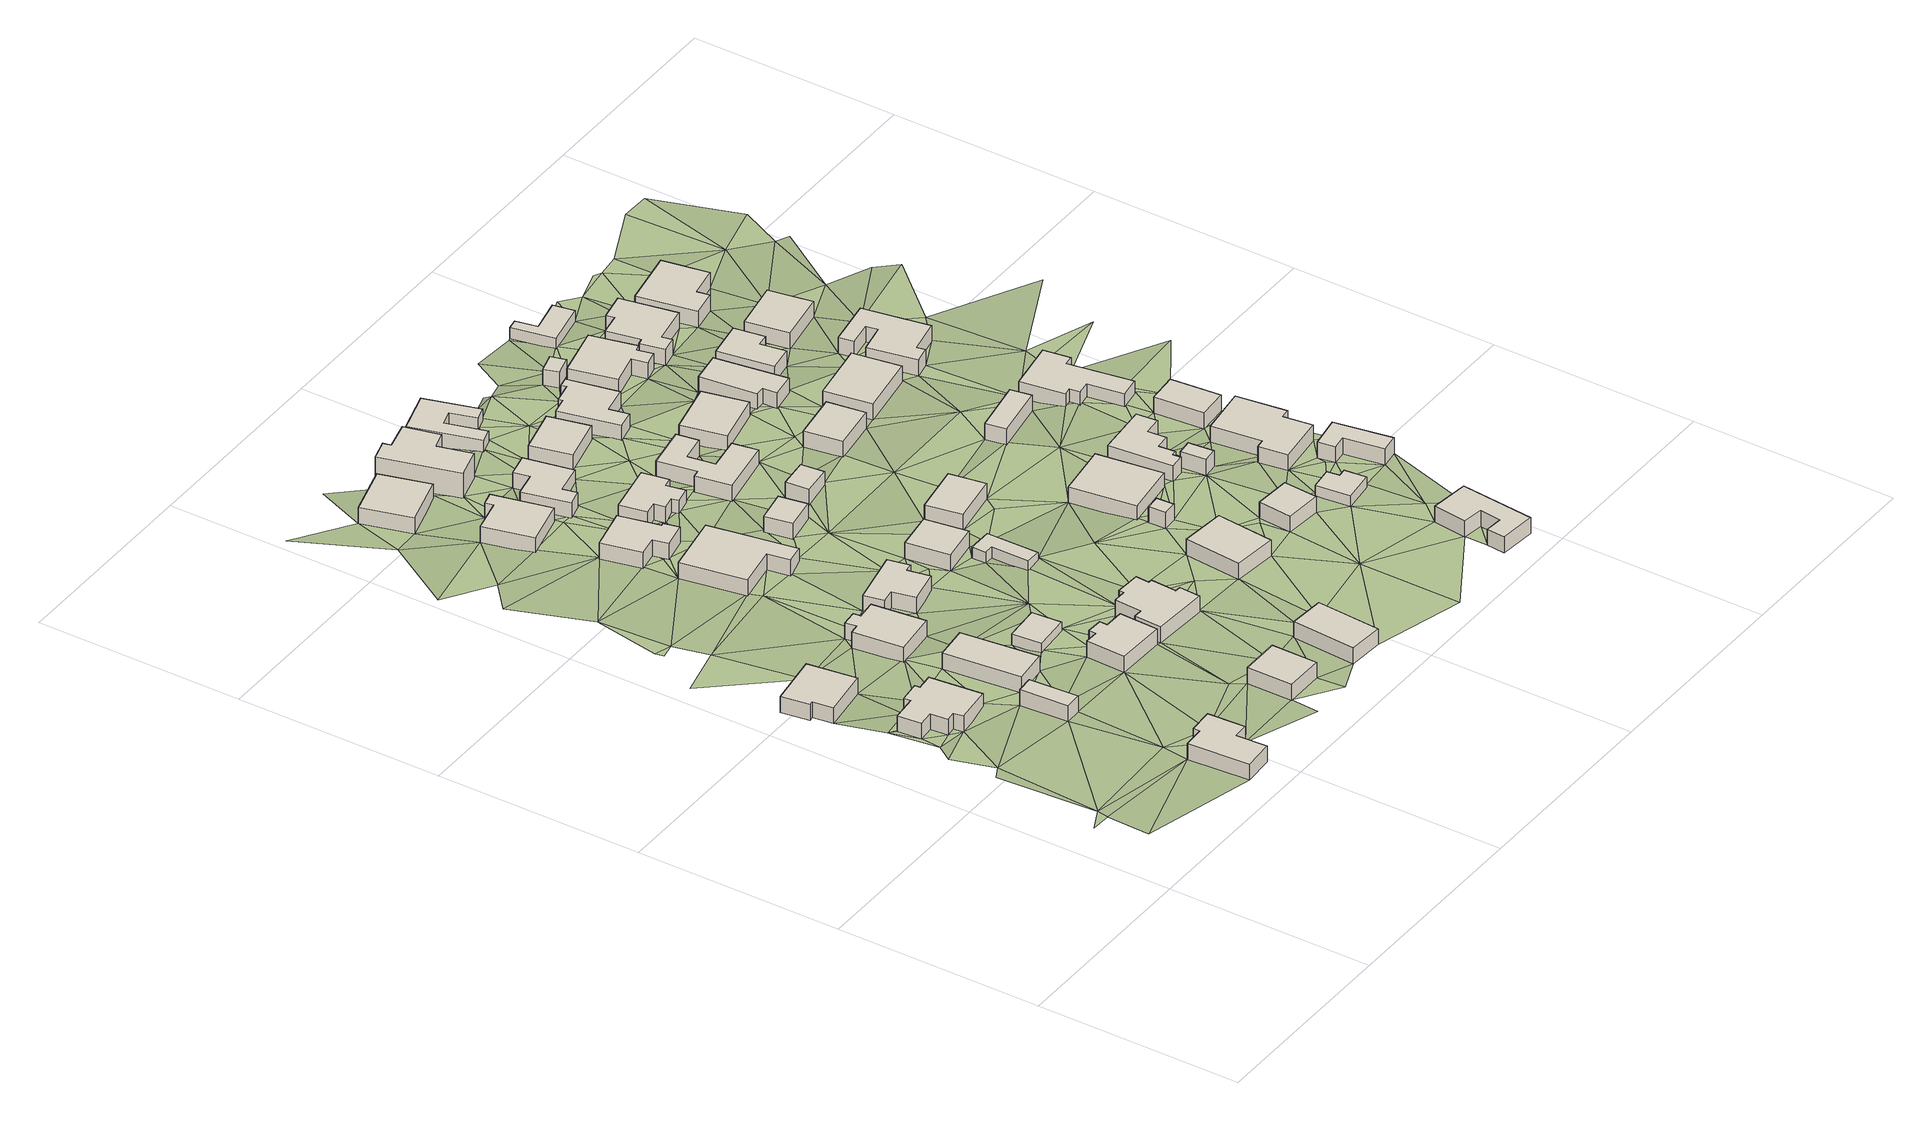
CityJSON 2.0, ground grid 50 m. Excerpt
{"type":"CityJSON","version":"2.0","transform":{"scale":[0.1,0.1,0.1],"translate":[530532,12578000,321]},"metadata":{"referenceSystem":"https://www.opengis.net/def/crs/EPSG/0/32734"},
"CityObjects":{
"building1":{"type":"Building","attributes":{"address":"17 Goedverwacht Street Mamre 7347 Cape Town","building":"house","building:levels":"1","building_height":4.1,"plus_code":"4FRWFFQF+366","ground_height":186.56,"roof_height":190.66},"geometry":[{"type":"Solid","lod":"1","boundaries":[[[[0,1,2,3]],[[1,4,5,2]],[[4,6,7,5]],[[6,8,9,7]],[[8,10,11,9]],[[10,0,3,11]],[[3,2,5,7,9,11]],[[10,8,6,4,1,0]]]]}]},
"building2":{"type":"Building","attributes":{"address":"12 Enon Street Mamre 7347 Cape Town","building":"house","building:levels":"1","building_height":4.1,"plus_code":"4FRWFFPF+X6H","ground_height":187.38,"roof_height":191.48},"geometry":[{"type":"Solid","lod":"1","boundaries":[[[[12,13,14,15]],[[13,16,17,14]],[[16,18,19,17]],[[18,20,21,19]],[[20,22,23,21]],[[22,24,25,23]],[[24,26,27,25]],[[26,28,29,27]],[[28,30,31,29]],[[30,32,33,31]],[[32,34,35,33]],[[34,12,15,35]],[[15,14,17,19,21,23,25,27,29,31,33,35]],[[34,32,30,28,26,24,22,20,18,16,13,12]]]]}]},
"building3":{"type":"Building","attributes":{"address":"7 Enon Street Mamre 7347 Cape Town","building":"house","building:levels":"1","building_height":4.1,"plus_code":"4FRWFFPF+Q88","ground_height":187.78,"roof_height":191.88},"geometry":[{"type":"Solid","lod":"1","boundaries":[[[[36,37,38,39]],[[37,40,41,38]],[[40,42,43,41]],[[42,44,45,43]],[[44,46,47,45]],[[46,48,49,47]],[[48,50,51,49]],[[50,36,39,51]],[[39,38,41,43,45,47,49,51]],[[50,48,46,44,42,40,37,36]]]]}]},
"building4":{"type":"Building","attributes":{"address":"10 Enon Street Mamre 7347 Cape Town","building":"garage","building:levels":"1","building_height":4.1,"plus_code":"4FRWFFPF+V7X","ground_height":189.17,"roof_height":193.27},"geometry":[{"type":"Solid","lod":"1","boundaries":[[[[52,53,54,55]],[[53,56,57,54]],[[56,58,59,57]],[[58,52,55,59]],[[55,54,57,59]],[[58,56,53,52]]]]}]},
"building5":{"type":"Building","attributes":{"address":"10 Enon Street Mamre 7347 Cape Town","building":"house","building:levels":"1","building_height":4.1,"plus_code":"4FRWFFPF+X87","ground_height":188.88,"roof_height":192.98},"geometry":[{"type":"Solid","lod":"1","boundaries":[[[[60,61,62,63]],[[61,64,65,62]],[[64,66,67,65]],[[66,60,63,67]],[[63,62,65,67]],[[66,64,61,60]]]]}]},
"building6":{"type":"Building","attributes":{"address":"15 Goedverwacht Street Mamre 7347 Cape Town","building":"house","building:levels":"1","building_height":4.1,"plus_code":"4FRWFFQF+28V","ground_height":187.99,"roof_height":192.09},"geometry":[{"type":"Solid","lod":"1","boundaries":[[[[68,69,70,71]],[[69,72,73,70]],[[72,74,75,73]],[[74,76,77,75]],[[76,78,79,77]],[[78,80,81,79]],[[80,82,83,81]],[[82,68,71,83]],[[71,70,73,75,77,79,81,83]],[[82,80,78,76,74,72,69,68]]]]}]},
"building7":{"type":"Building","attributes":{"address":"8 Enon Street Mamre 7347 Cape Town","building":"house","building:levels":"1","building_height":4.1,"plus_code":"4FRWFFPF+VCJ","ground_height":190.32,"roof_height":194.42},"geometry":[{"type":"Solid","lod":"1","boundaries":[[[[84,85,86,87]],[[85,88,89,86]],[[88,90,91,89]],[[90,92,93,91]],[[92,94,95,93]],[[94,96,97,95]],[[96,98,99,97]],[[98,84,87,99]],[[87,86,89,91,93,95,97,99]],[[98,96,94,92,90,88,85,84]]]]}]},
"building8":{"type":"Building","attributes":{"address":"5 Enon Street Mamre 7347 Cape Town","building":"house","building:levels":"1","building_height":4.1,"plus_code":"4FRWFFPF+QC9","ground_height":189.15,"roof_height":193.25},"geometry":[{"type":"Solid","lod":"1","boundaries":[[[[100,101,102,103]],[[101,104,105,102]],[[104,106,107,105]],[[106,100,103,107]],[[103,102,105,107]],[[106,104,101,100]]]]}]},
"building9":{"type":"Building","attributes":{"building":"cabin","building:levels":"1","building_height":2.8,"plus_code":"4FRWFFPF+X94","ground_height":188.88,"roof_height":191.68},"geometry":[{"type":"Solid","lod":"1","boundaries":[[[[108,109,110,111]],[[109,112,113,110]],[[112,114,115,113]],[[114,108,111,115]],[[111,110,113,115]],[[114,112,109,108]]]]}]},
"building10":{"type":"Building","attributes":{"address":"13 Goedverwacht Street Mamre 7347 Cape Town","building":"house","building:levels":"1","building_height":4.1,"plus_code":"4FRWFFQF+39F","ground_height":187.99,"roof_height":192.09},"geometry":[{"type":"Solid","lod":"1","boundaries":[[[[116,117,118,119]],[[117,120,121,118]],[[120,122,123,121]],[[122,124,125,123]],[[124,126,127,125]],[[126,128,129,127]],[[128,130,131,129]],[[130,116,119,131]],[[119,118,121,123,125,127,129,131]],[[130,128,126,124,122,120,117,116]]]]}]},
"building11":{"type":"Building","attributes":{"address":"12 Goedverwacht Street Mamre 7347 Cape Town","building":"house","building:levels":"1","building_height":4.1,"plus_code":"4FRWFFQF+685","ground_height":186.85,"roof_height":190.95},"geometry":[{"type":"Solid","lod":"1","boundaries":[[[[132,133,134,135]],[[133,136,137,134]],[[136,138,139,137]],[[138,140,141,139]],[[140,142,143,141]],[[142,132,135,143]],[[135,134,137,139,141,143]],[[142,140,138,136,133,132]]]]}]},
"building12":{"type":"Building","attributes":{"address":"13 Adonis Street Mamre 7347 Cape Town","building":"house","building:levels":"1","building_height":4.1,"plus_code":"4FRWFFQF+78M","ground_height":186.41,"roof_height":190.51},"geometry":[{"type":"Solid","lod":"1","boundaries":[[[[144,145,146,147]],[[145,148,149,146]],[[148,150,151,149]],[[150,152,153,151]],[[152,154,155,153]],[[154,156,157,155]],[[156,158,159,157]],[[158,144,147,159]],[[147,146,149,151,153,155,157,159]],[[158,156,154,152,150,148,145,144]]]]}]},
"building13":{"type":"Building","attributes":{"address":"14 Adonis Street Mamre 7347 Cape Town","building":"house","building:levels":"1","building_height":4.1,"plus_code":"4FRWFFQF+979","ground_height":185.4,"roof_height":189.5},"geometry":[{"type":"Solid","lod":"1","boundaries":[[[[160,161,162,163]],[[161,164,165,162]],[[164,166,167,165]],[[166,168,169,167]],[[168,170,171,169]],[[170,160,163,171]],[[163,162,165,167,169,171]],[[170,168,166,164,161,160]]]]}]},
"building14":{"type":"Building","attributes":{"address":"15 Lord Caledon Street Mamre 7347 Cape Town","building":"house","building:levels":"1","building_height":4.1,"plus_code":"4FRWFFQF+F77","ground_height":184.64,"roof_height":188.74},"geometry":[{"type":"Solid","lod":"1","boundaries":[[[[172,173,174,175]],[[173,176,177,174]],[[176,178,179,177]],[[178,172,175,179]],[[175,174,177,179]],[[178,176,173,172]]]]}]},
"building15":{"type":"Building","attributes":{"address":"6 Enon Street Mamre 7347 Cape Town","building":"house","building:levels":"1","building_height":4.1,"plus_code":"4FRWFFPF+VFV","ground_height":190.32,"roof_height":194.42},"geometry":[{"type":"Solid","lod":"1","boundaries":[[[[180,181,182,183]],[[181,184,185,182]],[[184,186,187,185]],[[186,188,189,187]],[[188,190,191,189]],[[190,192,193,191]],[[192,194,195,193]],[[194,196,197,195]],[[196,198,199,197]],[[198,200,201,199]],[[200,202,203,201]],[[202,180,183,203]],[[183,182,185,187,189,191,193,195,197,199,201,203]],[[202,200,198,196,194,192,190,188,186,184,181,180]]]]}]},
"building16":{"type":"Building","attributes":{"address":"3 Enon Street Mamre 7347 Cape Town","building":"house","building:levels":"1","building_height":4.1,"plus_code":"4FRWFFPF+QG3","ground_height":189.67,"roof_height":193.77},"geometry":[{"type":"Solid","lod":"1","boundaries":[[[[204,205,206,207]],[[205,208,209,206]],[[208,210,211,209]],[[210,204,207,211]],[[207,206,209,211]],[[210,208,205,204]]]]}]},
"building17":{"type":"Building","attributes":{"address":"11 Goedverwacht Street Mamre 7347 Cape Town","building":"house","building:levels":"1","building_height":4.1,"plus_code":"4FRWFFQF+3FC","ground_height":189.13,"roof_height":193.23},"geometry":[{"type":"Solid","lod":"1","boundaries":[[[[212,213,214,215]],[[213,216,217,214]],[[216,218,219,217]],[[218,212,215,219]],[[215,214,217,219]],[[218,216,213,212]]]]}]},
"building18":{"type":"Building","attributes":{"address":"13 Lord Caledon Street Mamre 7347 Cape Town","building":"house","building:levels":"2","building_height":6.9,"plus_code":"4FRWFFQF+C8W","ground_height":184.68,"roof_height":191.58},"geometry":[{"type":"Solid","lod":"1","boundaries":[[[[220,221,222,223]],[[221,224,225,222]],[[224,226,227,225]],[[226,228,229,227]],[[228,230,231,229]],[[230,232,233,231]],[[232,234,235,233]],[[234,220,223,235]],[[223,222,225,227,229,231,233,235]],[[234,232,230,228,226,224,221,220]]]]}]},
"building19":{"type":"Building","attributes":{"address":"12 Adonis Street Mamre 7347 Cape Town","building":"house","building:levels":"1","building_height":4.1,"plus_code":"4FRWFFQF+99C","ground_height":185.68,"roof_height":189.78},"geometry":[{"type":"Solid","lod":"1","boundaries":[[[[236,237,238,239]],[[237,240,241,238]],[[240,242,243,241]],[[242,244,245,243]],[[244,246,247,245]],[[246,248,249,247]],[[248,250,251,249]],[[250,236,239,251]],[[239,238,241,243,245,247,249,251]],[[250,248,246,244,242,240,237,236]]]]}]},
"building20":{"type":"Building","attributes":{"address":"11 Adonis Street Mamre 7347 Cape Town","building":"house","building:levels":"1","building_height":4.1,"plus_code":"4FRWFFQF+894","ground_height":186.41,"roof_height":190.51},"geometry":[{"type":"Solid","lod":"1","boundaries":[[[[252,253,254,255]],[[253,256,257,254]],[[256,258,259,257]],[[258,260,261,259]],[[260,262,263,261]],[[262,264,265,263]],[[264,266,267,265]],[[266,268,269,267]],[[268,270,271,269]],[[270,252,255,271]],[[255,254,257,259,261,263,265,267,269,271]],[[270,268,266,264,262,260,258,256,253,252]]]]}]},
"building21":{"type":"Building","attributes":{"address":"Goedverwacht Street Mamre 7347 Cape Town","building":"cabin","building:levels":"1","building_height":2.8,"plus_code":"4FRWFFQF+2FG","ground_height":189.13,"roof_height":191.93},"geometry":[{"type":"Solid","lod":"1","boundaries":[[[[272,273,274,275]],[[273,276,277,274]],[[276,278,279,277]],[[278,280,281,279]],[[280,282,283,281]],[[282,272,275,283]],[[275,274,277,279,281,283]],[[282,280,278,276,273,272]]]]}]},
"building22":{"type":"Building","attributes":{"address":"10 Goedverwacht Street Mamre 7347 Cape Town","building":"house","building:levels":"1","building_height":4.1,"plus_code":"4FRWFFQF+5CV","ground_height":187.82,"roof_height":191.92},"geometry":[{"type":"Solid","lod":"1","boundaries":[[[[284,285,286,287]],[[285,288,289,286]],[[288,290,291,289]],[[290,284,287,291]],[[287,286,289,291]],[[290,288,285,284]]]]}]},
"building23":{"type":"Building","attributes":{"address":"8 Goedverwacht Street Mamre 7347 Cape Town","building":"house","building:levels":"1","building_height":4.1,"plus_code":"4FRWFFQF+6F3","ground_height":187.82,"roof_height":191.92},"geometry":[{"type":"Solid","lod":"1","boundaries":[[[[292,293,294,295]],[[293,296,297,294]],[[296,298,299,297]],[[298,292,295,299]],[[295,294,297,299]],[[298,296,293,292]]]]}]},
"building24":{"type":"Building","attributes":{"address":"4 Enon Street Mamre 7347 Cape Town","building":"house","building:levels":"1","building_height":4.1,"plus_code":"4FRWFFPF+VHP","ground_height":190.49,"roof_height":194.59},"geometry":[{"type":"Solid","lod":"1","boundaries":[[[[300,301,302,303]],[[301,304,305,302]],[[304,306,307,305]],[[306,300,303,307]],[[303,302,305,307]],[[306,304,301,300]]]]}]},
"building25":{"type":"Building","attributes":{"address":"9 Goedverwacht Street Mamre 7347 Cape Town","building":"house","building:levels":"1","building_height":4.1,"plus_code":"4FRWFFQF+3GV","ground_height":189.57,"roof_height":193.67},"geometry":[{"type":"Solid","lod":"1","boundaries":[[[[308,309,310,311]],[[309,312,313,310]],[[312,314,315,313]],[[314,308,311,315]],[[311,310,313,315]],[[314,312,309,308]]]]}]},
"building26":{"type":"Building","attributes":{"address":"10 Adonis Street Mamre 7347 Cape Town","building":"house","building:levels":"1","building_height":4.1,"plus_code":"4FRWFFQF+9CV","ground_height":186.39,"roof_height":190.49},"geometry":[{"type":"Solid","lod":"1","boundaries":[[[[316,317,318,319]],[[317,320,321,318]],[[320,322,323,321]],[[322,316,319,323]],[[319,318,321,323]],[[322,320,317,316]]]]}]},
"building27":{"type":"Building","attributes":{"address":"9 Adonis Street Mamre 7347 Cape Town","building":"house","building:levels":"1","building_height":4.1,"plus_code":"4FRWFFQF+7CQ","ground_height":187.28,"roof_height":191.38},"geometry":[{"type":"Solid","lod":"1","boundaries":[[[[324,325,326,327]],[[325,328,329,326]],[[328,330,331,329]],[[330,332,333,331]],[[332,334,335,333]],[[334,336,337,335]],[[336,338,339,337]],[[338,340,341,339]],[[340,342,343,341]],[[342,324,327,343]],[[327,326,329,331,333,335,337,339,341,343]],[[342,340,338,336,334,332,330,328,325,324]]]]}]},
"building28":{"type":"Building","attributes":{"address":"11 Lord Caledon Street Mamre 7347 Cape Town","building":"house","building:levels":"1","building_height":4.1,"plus_code":"4FRWFFQF+F9G","ground_height":184.68,"roof_height":188.78},"geometry":[{"type":"Solid","lod":"1","boundaries":[[[[344,345,346,347]],[[345,348,349,346]],[[348,350,351,349]],[[350,352,353,351]],[[352,354,355,353]],[[354,356,357,355]],[[356,358,359,357]],[[358,344,347,359]],[[347,346,349,351,353,355,357,359]],[[358,356,354,352,350,348,345,344]]]]}]},
"building29":{"type":"Building","attributes":{"building":"yes","building:levels":"1","building_height":4.1,"plus_code":"4FRWFFPF+WHX","ground_height":190.55,"roof_height":194.65},"geometry":[{"type":"Solid","lod":"1","boundaries":[[[[360,361,362,363]],[[361,364,365,362]],[[364,366,367,365]],[[366,360,363,367]],[[363,362,365,367]],[[366,364,361,360]]]]}]},
"building30":{"type":"Building","attributes":{"address":"8 Adonis Street Mamre 7347 Cape Town","building":"house","building:levels":"1","building_height":4.1,"plus_code":"4FRWFFQF+9FW","ground_height":186.39,"roof_height":190.49},"geometry":[{"type":"Solid","lod":"1","boundaries":[[[[368,369,370,371]],[[369,372,373,370]],[[372,374,375,373]],[[374,376,377,375]],[[376,378,379,377]],[[378,380,381,379]],[[380,382,383,381]],[[382,384,385,383]],[[384,386,387,385]],[[386,368,371,387]],[[371,370,373,375,377,379,381,383,385,387]],[[386,384,382,380,378,376,374,372,369,368]]]]}]},
"building31":{"type":"Building","attributes":{"address":"7 Goedverwacht Street Mamre 7347 Cape Town","building":"house","building:levels":"1","building_height":4.1,"plus_code":"4FRWFFPF+XJR","ground_height":189.57,"roof_height":193.67},"geometry":[{"type":"Solid","lod":"1","boundaries":[[[[388,389,390,391]],[[389,392,393,390]],[[392,394,395,393]],[[394,388,391,395]],[[391,390,393,395]],[[394,392,389,388]]]]}]},
"building32":{"type":"Building","attributes":{"address":"7 Adonis Street Mamre 7347 Cape Town","building":"house","building:levels":"1","building_height":4.1,"plus_code":"4FRWFFQF+8G3","ground_height":187.28,"roof_height":191.38},"geometry":[{"type":"Solid","lod":"1","boundaries":[[[[396,397,398,399]],[[397,400,401,398]],[[400,402,403,401]],[[402,396,399,403]],[[399,398,401,403]],[[402,400,397,396]]]]}]},
"building33":{"type":"Building","attributes":{"address":"2 Enon Street Mamre 7347 Cape Town","building":"house","building:levels":"1","building_height":4.1,"plus_code":"4FRWFFPF+VMC","ground_height":190.49,"roof_height":194.59},"geometry":[{"type":"Solid","lod":"1","boundaries":[[[[404,405,406,407]],[[405,408,409,406]],[[408,410,411,409]],[[410,404,407,411]],[[407,406,409,411]],[[410,408,405,404]]]]}]},
"building34":{"type":"Building","attributes":{"address":"6 Goedverwacht Street Mamre 7347 Cape Town","building":"house","building:levels":"1","building_height":4.1,"plus_code":"4FRWFFQF+6HC","ground_height":188.37,"roof_height":192.47},"geometry":[{"type":"Solid","lod":"1","boundaries":[[[[412,413,414,415]],[[413,416,417,414]],[[416,418,419,417]],[[418,412,415,419]],[[415,414,417,419]],[[418,416,413,412]]]]}]},
"building35":{"type":"Building","attributes":{"address":"Adonis Street Mamre 7347 Cape Town","building":"yes","building:levels":"1","building_height":4.1,"plus_code":"4FRWFFQF+CGR","ground_height":186.69,"roof_height":190.79},"geometry":[{"type":"Solid","lod":"1","boundaries":[[[[420,421,422,423]],[[421,424,425,422]],[[424,426,427,425]],[[426,420,423,427]],[[423,422,425,427]],[[426,424,421,420]]]]}]},
"building36":{"type":"Building","attributes":{"address":"1 Enon Street Mamre 7347 Cape Town","building":"house","building:levels":"1","building_height":4.1,"plus_code":"4FRWFFPF+PPQ","ground_height":190.47,"roof_height":194.57},"geometry":[{"type":"Solid","lod":"1","boundaries":[[[[428,429,430,431]],[[429,432,433,430]],[[432,434,435,433]],[[434,436,437,435]],[[436,438,439,437]],[[438,440,441,439]],[[440,442,443,441]],[[442,428,431,443]],[[431,430,433,435,437,439,441,443]],[[442,440,438,436,434,432,429,428]]]]}]},
"building37":{"type":"Building","attributes":{"building":"yes","building:levels":"1","building_height":4.1,"plus_code":"4FRWFFPF+XM8","ground_height":190.55,"roof_height":194.65},"geometry":[{"type":"Solid","lod":"1","boundaries":[[[[444,445,446,447]],[[445,448,449,446]],[[448,450,451,449]],[[450,444,447,451]],[[447,446,449,451]],[[450,448,445,444]]]]}]},
"building38":{"type":"Building","attributes":{"address":"Mamre 7347 Cape Town","building":"cabin","building:levels":"1","building_height":2.8,"plus_code":"4FRWFFPF+VP3","ground_height":190.47,"roof_height":193.27},"geometry":[{"type":"Solid","lod":"1","boundaries":[[[[452,453,454,455]],[[453,456,457,454]],[[456,458,459,457]],[[458,460,461,459]],[[460,462,463,461]],[[462,452,455,463]],[[455,454,457,459,461,463]],[[462,460,458,456,453,452]]]]}]},
"building39":{"type":"Building","attributes":{"address":"5 Goedverwacht Street Mamre 7347 Cape Town","building":"house","building:levels":"1","building_height":4.1,"plus_code":"4FRWFFQF+2M3","ground_height":190.18,"roof_height":194.28},"geometry":[{"type":"Solid","lod":"1","boundaries":[[[[464,465,466,467]],[[465,468,469,466]],[[468,470,471,469]],[[470,472,473,471]],[[472,474,475,473]],[[474,476,477,475]],[[476,478,479,477]],[[478,480,481,479]],[[480,482,483,481]],[[482,464,467,483]],[[467,466,469,471,473,475,477,479,481,483]],[[482,480,478,476,474,472,470,468,465,464]]]]}]},
"building40":{"type":"Building","attributes":{"address":"6 Adonis Street Mamre 7347 Cape Town","building":"house","building:levels":"1","building_height":4.1,"plus_code":"4FRWFFQF+CG9","ground_height":186.69,"roof_height":190.79},"geometry":[{"type":"Solid","lod":"1","boundaries":[[[[484,485,486,487]],[[485,488,489,486]],[[488,490,491,489]],[[490,492,493,491]],[[492,494,495,493]],[[494,496,497,495]],[[496,498,499,497]],[[498,484,487,499]],[[487,486,489,491,493,495,497,499]],[[498,496,494,492,490,488,485,484]]]]}]},
"building41":{"type":"Building","attributes":{"address":"5 Adonis Street Mamre 7347 Cape Town","building":"house","building:levels":"1","building_height":4.1,"plus_code":"4FRWFFQF+8H7","ground_height":187.62,"roof_height":191.72},"geometry":[{"type":"Solid","lod":"1","boundaries":[[[[500,501,502,503]],[[501,504,505,502]],[[504,506,507,505]],[[506,508,509,507]],[[508,510,511,509]],[[510,500,503,511]],[[503,502,505,507,509,511]],[[510,508,506,504,501,500]]]]}]},
"building42":{"type":"Building","attributes":{"address":"3 Goedverwacht Street Mamre 7347 Cape Town","building":"house","building:levels":"1","building_height":4.1,"plus_code":"4FRWFFQF+4J9","ground_height":189.54,"roof_height":193.64},"geometry":[{"type":"Solid","lod":"1","boundaries":[[[[512,513,514,515]],[[513,516,517,514]],[[516,518,519,517]],[[518,512,515,519]],[[515,514,517,519]],[[518,516,513,512]]]]}]},
"building43":{"type":"Building","attributes":{"address":"4 Goedverwacht Street Mamre 7347 Cape Town","building":"house","building:levels":"1","building_height":4.1,"plus_code":"4FRWFFQF+6JP","ground_height":188.37,"roof_height":192.47},"geometry":[{"type":"Solid","lod":"1","boundaries":[[[[520,521,522,523]],[[521,524,525,522]],[[524,526,527,525]],[[526,520,523,527]],[[523,522,525,527]],[[526,524,521,520]]]]}]},
"building44":{"type":"Building","attributes":{"address":"69 Main Road Mamre 7347 Cape Town","building":"house","building:levels":"1","building_height":4.1,"plus_code":"4FRWFFPF+XP5","ground_height":191.07,"roof_height":195.17},"geometry":[{"type":"Solid","lod":"1","boundaries":[[[[528,529,530,531]],[[529,532,533,530]],[[532,534,535,533]],[[534,536,537,535]],[[536,538,539,537]],[[538,540,541,539]],[[540,542,543,541]],[[542,528,531,543]],[[531,530,533,535,537,539,541,543]],[[542,540,538,536,534,532,529,528]]]]}]},
"building45":{"type":"Building","attributes":{"address":"Mamre 7347 Cape Town","building":"house","building:levels":"1","building_height":4.1,"plus_code":"4FRWFFPF+VQ3","ground_height":191.2,"roof_height":195.3},"geometry":[{"type":"Solid","lod":"1","boundaries":[[[[544,545,546,547]],[[545,548,549,546]],[[548,550,551,549]],[[550,552,553,551]],[[552,554,555,553]],[[554,544,547,555]],[[547,546,549,551,553,555]],[[554,552,550,548,545,544]]]]}]},
"building46":{"type":"Building","attributes":{"address":"3 Adonis Street Mamre 7347 Cape Town","building":"house","building:levels":"1","building_height":4.1,"plus_code":"4FRWFFQF+8JF","ground_height":187.63,"roof_height":191.73},"geometry":[{"type":"Solid","lod":"1","boundaries":[[[[556,557,558,559]],[[557,560,561,558]],[[560,562,563,561]],[[562,564,565,563]],[[564,566,567,565]],[[566,556,559,567]],[[559,558,561,563,565,567]],[[566,564,562,560,557,556]]]]}]},
"building47":{"type":"Building","attributes":{"address":"Lord Caledon Street Mamre 7347 Cape Town","building":"cabin","building:levels":"1","building_height":2.8,"plus_code":"4FRWFFQF+FHF","ground_height":185.93,"roof_height":188.73},"geometry":[{"type":"Solid","lod":"1","boundaries":[[[[568,569,570,571]],[[569,572,573,570]],[[572,574,575,573]],[[574,576,577,575]],[[576,578,579,577]],[[578,568,571,579]],[[571,570,573,575,577,579]],[[578,576,574,572,569,568]]]]}]},
"building48":{"type":"Building","attributes":{"address":"4 Adonis Street Mamre 7347 Cape Town","building":"house","building:levels":"1","building_height":4.1,"plus_code":"4FRWFFQF+CJ6","ground_height":186.59,"roof_height":190.69},"geometry":[{"type":"Solid","lod":"1","boundaries":[[[[580,581,582,583]],[[581,584,585,582]],[[584,586,587,585]],[[586,588,589,587]],[[588,590,591,589]],[[590,592,593,591]],[[592,594,595,593]],[[594,596,597,595]],[[596,598,599,597]],[[598,580,583,599]],[[583,582,585,587,589,591,593,595,597,599]],[[598,596,594,592,590,588,586,584,581,580]]]]}]},
"building49":{"type":"Building","attributes":{"address":"71 Main Road Mamre 7347 Cape Town","building":"house","building:levels":"1","building_height":4.1,"plus_code":"4FRWFFQF+2P5","ground_height":190.89,"roof_height":194.99},"geometry":[{"type":"Solid","lod":"1","boundaries":[[[[600,601,602,603]],[[601,604,605,602]],[[604,606,607,605]],[[606,600,603,607]],[[603,602,605,607]],[[606,604,601,600]]]]}]},
"building50":{"type":"Building","attributes":{"address":"73 Main Road Mamre 7347 Cape Town","building":"house","building:levels":"1","building_height":4.1,"plus_code":"4FRWFFQF+3PV","ground_height":189.54,"roof_height":193.64},"geometry":[{"type":"Solid","lod":"1","boundaries":[[[[608,609,610,611]],[[609,612,613,610]],[[612,614,615,613]],[[614,616,617,615]],[[616,618,619,617]],[[618,620,621,619]],[[620,622,623,621]],[[622,624,625,623]],[[624,626,627,625]],[[626,608,611,627]],[[611,610,613,615,617,619,621,623,625,627]],[[626,624,622,620,618,616,614,612,609,608]]]]}]},
"building51":{"type":"Building","attributes":{"address":"2 Goedverwacht Street Mamre 7347 Cape Town","building":"house","building:levels":"1","building_height":4.1,"plus_code":"4FRWFFQF+6MQ","ground_height":188.6,"roof_height":192.7},"geometry":[{"type":"Solid","lod":"1","boundaries":[[[[628,629,630,631]],[[629,632,633,630]],[[632,634,635,633]],[[634,636,637,635]],[[636,638,639,637]],[[638,640,641,639]],[[640,642,643,641]],[[642,644,645,643]],[[644,646,647,645]],[[646,628,631,647]],[[631,630,633,635,637,639,641,643,645,647]],[[646,644,642,640,638,636,634,632,629,628]]]]}]},
"building52":{"type":"Building","attributes":{"address":"1 Adonis Street Mamre 7347 Cape Town","building":"house","building:levels":"1","building_height":4.1,"plus_code":"4FRWFFQF+8MP","ground_height":187.44,"roof_height":191.54},"geometry":[{"type":"Solid","lod":"1","boundaries":[[[[648,649,650,651]],[[649,652,653,650]],[[652,654,655,653]],[[654,648,651,655]],[[651,650,653,655]],[[654,652,649,648]]]]}]},
"building53":{"type":"Building","attributes":{"address":"Savemore Superette 67 Main Road Mamre 7347 Cape Town","building":"retail","building:levels":"1","building_height":4.1,"plus_code":"4FRWFFQF+CMF","ground_height":186.59,"roof_height":190.69},"geometry":[{"type":"Solid","lod":"1","boundaries":[[[[656,657,658,659]],[[657,660,661,658]],[[660,662,663,661]],[[662,664,665,663]],[[664,666,667,665]],[[666,656,659,667]],[[659,658,661,663,665,667]],[[666,664,662,660,657,656]]]]}]},
"terrain1":{"type":"TINRelief","geometry":[{"type":"CompositeSurface","lod":"1","boundaries":[[[668,669,670]],[[671,669,672]],[[668,673,50]],[[668,50,669]],[[674,672,28]],[[672,669,52]],[[36,50,673]],[[675,674,28]],[[676,675,20]],[[20,675,24]],[[20,18,676]],[[676,18,677]],[[675,28,24]],[[22,20,24]],[[669,50,678]],[[10,676,13]],[[13,676,677]],[[16,677,18]],[[669,678,52]],[[26,24,28]],[[58,28,672]],[[16,13,677]],[[0,10,13]],[[52,58,672]],[[13,12,0]],[[50,46,678]],[[28,58,679]],[[50,48,46]],[[680,1,681]],[[678,53,52]],[[34,682,12]],[[42,40,37]],[[678,46,44]],[[679,58,683]],[[684,685,686]],[[0,12,687]],[[687,12,682]],[[679,66,682]],[[56,53,688]],[[1,0,80]],[[58,56,683]],[[66,679,683]],[[685,684,689]],[[84,53,678]],[[84,678,44]],[[76,681,1]],[[0,687,80]],[[66,687,682]],[[56,688,690]],[[53,84,688]],[[690,683,56]],[[76,1,80]],[[104,44,42]],[[681,691,684]],[[66,64,687]],[[690,688,98]],[[692,42,693]],[[133,689,684]],[[98,688,84]],[[76,80,78]],[[44,694,84]],[[104,42,692]],[[695,681,76]],[[689,696,697]],[[68,687,64]],[[694,44,104]],[[114,64,690]],[[698,699,168]],[[98,700,690]],[[697,696,699]],[[691,681,695]],[[690,700,114]],[[684,691,133]],[[74,695,76]],[[72,69,74]],[[168,701,698]],[[94,700,98]],[[133,702,689]],[[85,84,694]],[[94,98,96]],[[74,69,117]],[[702,696,689]],[[69,68,120]],[[64,114,703]],[[74,117,695]],[[704,700,94]],[[68,64,705]],[[69,120,117]],[[68,124,120]],[[692,706,707]],[[104,101,694]],[[701,176,708]],[[168,699,709]],[[699,696,709]],[[180,85,694]],[[704,94,92]],[[120,124,122]],[[694,101,180]],[[178,701,168]],[[64,703,705]],[[701,178,176]],[[68,705,124]],[[88,92,90]],[[695,117,710]],[[695,711,691]],[[706,210,707]],[[712,702,133]],[[202,85,180]],[[85,202,88]],[[92,198,704]],[[133,713,712]],[[703,704,705]],[[88,198,92]],[[702,712,714]],[[710,711,695]],[[202,200,88]],[[168,715,178]],[[716,709,696]],[[717,124,705]],[[101,707,718]],[[117,719,710]],[[713,714,712]],[[88,200,198]],[[210,718,707]],[[132,713,133]],[[180,101,720]],[[704,194,705]],[[704,198,194]],[[168,721,715]],[[722,709,716]],[[178,715,723]],[[696,144,716]],[[724,725,717]],[[176,726,727]],[[710,719,728]],[[718,720,101]],[[196,194,198]],[[218,717,705]],[[132,729,713]],[[717,730,724]],[[730,717,218]],[[731,705,194]],[[719,724,216]],[[144,732,733]],[[734,733,732]],[[716,144,735]],[[715,736,737]],[[716,735,722]],[[737,723,715]],[[722,738,736]],[[216,724,730]],[[280,218,705]],[[739,734,729]],[[735,738,722]],[[718,740,720]],[[735,144,252]],[[144,733,252]],[[728,741,132]],[[728,719,742]],[[726,723,221]],[[739,733,734]],[[730,218,216]],[[731,280,705]],[[743,729,132]],[[723,737,221]],[[744,745,746]],[[728,747,741]],[[718,748,740]],[[742,719,216]],[[252,749,735]],[[750,746,751]],[[738,237,736]],[[742,747,728]],[[237,737,736]],[[752,194,751]],[[729,743,739]],[[733,739,753]],[[752,731,194]],[[754,745,720]],[[280,278,218]],[[746,745,754]],[[746,754,751]],[[720,740,755]],[[756,237,738]],[[218,278,212]],[[739,743,757]],[[758,132,741]],[[282,280,731]],[[759,737,237]],[[758,743,132]],[[252,760,749]],[[213,742,216]],[[761,762,749]],[[740,748,755]],[[754,720,755]],[[747,742,763]],[[751,764,752]],[[212,278,765]],[[220,234,232]],[[759,237,236]],[[749,760,761]],[[766,751,754]],[[741,288,758]],[[767,743,758]],[[748,204,768]],[[759,769,770]],[[312,742,213]],[[763,742,771]],[[767,772,773]],[[213,212,314]],[[314,212,765]],[[766,764,751]],[[767,774,772]],[[758,774,767]],[[775,759,236]],[[288,763,771]],[[754,755,766]],[[776,236,761]],[[759,775,769]],[[755,748,301]],[[213,314,312]],[[298,758,288]],[[772,774,777]],[[772,336,760]],[[236,776,320]],[[204,778,768]],[[348,232,769]],[[298,288,771]],[[779,771,742]],[[236,320,775]],[[760,780,761]],[[777,336,772]],[[776,761,780]],[[348,769,775]],[[314,765,781]],[[765,752,392]],[[780,760,336]],[[782,742,312]],[[748,768,301]],[[764,392,752]],[[320,783,775]],[[758,298,784]],[[366,764,766]],[[742,782,779]],[[780,785,776]],[[781,308,314]],[[781,765,392]],[[320,786,783]],[[780,336,334]],[[783,787,788]],[[330,789,332]],[[298,790,784]],[[791,764,366]],[[764,791,792]],[[787,793,788]],[[366,766,304]],[[320,317,786]],[[312,309,782]],[[392,764,792]],[[786,787,783]],[[332,789,794]],[[780,795,785]],[[795,780,334]],[[392,308,781]],[[301,768,404]],[[790,779,796]],[[786,797,787]],[[360,366,304]],[[798,304,301]],[[317,785,378]],[[792,791,361]],[[785,795,378]],[[332,794,799]],[[794,784,799]],[[786,317,378]],[[768,778,800]],[[397,334,332]],[[784,790,418]],[[397,795,334]],[[779,782,796]],[[404,798,301]],[[801,797,802]],[[332,799,397]],[[378,374,786]],[[397,803,795]],[[786,804,797]],[[790,796,418]],[[799,784,805]],[[410,304,798]],[[804,802,797]],[[378,376,374]],[[404,768,405]],[[361,806,792]],[[361,360,806]],[[798,404,410]],[[807,309,308]],[[418,805,784]],[[374,369,786]],[[804,786,369]],[[360,304,450]],[[808,308,392]],[[802,804,809]],[[513,782,309]],[[810,803,811]],[[450,304,410]],[[397,812,803]],[[413,796,782]],[[768,452,405]],[[800,428,768]],[[369,374,372]],[[799,805,813]],[[360,814,806]],[[452,768,428]],[[369,424,804]],[[360,450,814]],[[811,803,812]],[[418,416,805]],[[397,815,812]],[[807,308,808]],[[804,424,816]],[[309,807,513]],[[817,808,392]],[[369,818,426]],[[426,424,369]],[[450,410,408]],[[488,818,811]],[[800,819,820]],[[820,819,821]],[[813,805,822]],[[485,426,818]],[[814,465,806]],[[405,823,408]],[[465,817,806]],[[488,485,818]],[[823,405,452]],[[413,782,824]],[[421,816,424]],[[805,416,822]],[[824,782,513]],[[813,825,815]],[[485,420,426]],[[826,814,450]],[[811,492,488]],[[421,827,816]],[[817,465,808]],[[822,825,813]],[[492,811,812]],[[501,812,815]],[[815,825,501]],[[428,828,452]],[[826,450,448]],[[826,448,829]],[[830,416,413]],[[408,823,831]],[[825,822,832]],[[829,448,833]],[[450,408,834]],[[524,822,416]],[[501,492,812]],[[416,830,524]],[[828,835,452]],[[448,445,833]],[[488,492,490]],[[442,828,428]],[[836,833,837]],[[830,413,824]],[[408,831,834]],[[484,420,485]],[[823,838,831]],[[834,444,450]],[[822,524,839]],[[445,837,833]],[[808,465,840]],[[421,841,827]],[[842,421,420]],[[808,518,807]],[[843,844,838]],[[501,845,492]],[[538,445,444]],[[834,846,444]],[[445,538,837]],[[831,838,847]],[[500,845,501]],[[554,835,828]],[[512,824,513]],[[550,838,844]],[[841,421,842]],[[420,484,842]],[[848,849,837]],[[538,444,846]],[[494,492,845]],[[835,554,844]],[[500,839,562]],[[847,838,550]],[[850,830,824]],[[496,494,498]],[[828,442,544]],[[831,847,548]],[[839,524,851]],[[494,845,498]],[[518,808,852]],[[840,853,808]],[[554,550,844]],[[562,560,500]],[[560,845,500]],[[854,848,837]],[[538,854,837]],[[845,855,498]],[[569,841,842]],[[839,564,562]],[[852,808,853]],[[548,847,550]],[[484,498,856]],[[554,828,544]],[[498,855,856]],[[831,548,857]],[[560,858,845]],[[855,859,856]],[[824,512,616]],[[550,554,552]],[[484,860,842]],[[840,848,606]],[[851,564,839]],[[860,484,856]],[[512,518,616]],[[606,848,854]],[[824,640,850]],[[824,616,640]],[[518,852,616]],[[858,560,557]],[[840,861,853]],[[840,606,861]],[[545,857,548]],[[538,536,854]],[[853,862,852]],[[860,574,842]],[[860,856,863]],[[566,564,556]],[[858,598,864]],[[851,850,638]],[[853,861,865]],[[640,638,850]],[[564,851,629]],[[534,532,857]],[[545,534,857]],[[866,556,564]],[[616,642,640]],[[867,861,606]],[[868,854,536]],[[638,632,851]],[[557,660,858]],[[564,629,866]],[[632,629,851]],[[557,556,869]],[[858,660,598]],[[556,866,869]],[[574,860,580]],[[867,606,604]],[[870,557,869]],[[866,870,869]],[[871,576,574]],[[632,638,636]],[[557,870,660]],[[642,616,872]],[[873,867,604]],[[867,873,874]],[[580,875,574]],[[657,580,598]],[[598,660,657]],[[634,632,636]],[[871,574,875]],[[872,616,876]],[[644,642,877]],[[874,873,878]],[[866,629,649]],[[662,660,870]],[[875,580,657]],[[877,642,872]],[[649,629,879]],[[662,870,880]],[[881,873,604]],[[875,657,882]],[[878,873,881]],[[876,878,883]],[[884,877,872]],[[664,662,666]],[[877,884,879]],[[882,885,875]],[[883,872,876]],[[657,656,882]],[[880,666,662]],[[879,886,649]],[[649,886,880]],[[887,882,656]],[[884,872,888]],[[880,889,666]],[[879,884,890]],[[666,889,656]],[[879,891,886]],[[887,656,889]],[[886,892,880]],[[891,879,890]],[[880,892,889]],[[887,889,893]],[[886,894,892]],[[889,892,895]],[[889,896,893]],[[896,889,895]]]}]}
},
"vertices":[
[191,904,38],[174,1022,38],[174,1022,79],[191,904,79],[46,1003,38],[46,1003,79],[56,935,38],[56,935,79],[67,937,38],[67,937,79],[74,887,38],[74,887,79],
[223,783,47],[172,777,47],[172,777,88],[223,783,88],[174,760,47],[174,760,88],[112,754,47],[112,754,88],[118,696,47],[118,696,88],[156,700,47],[156,700,88],[160,658,47],[160,658,88],[184,661,47],[184,661,88],[187,637,47],[187,637,88],[277,647,47],[277,647,88],[264,774,47],[264,774,88],[224,770,47],[224,770,88],
[367,39,51],[442,44,51],[442,44,92],[367,39,92],[438,119,51],[438,119,92],[475,121,51],[475,121,92],[470,212,51],[470,212,92],[409,208,51],[409,208,92],[410,192,51],[410,192,92],[358,189,51],[358,189,92],
[319,461,64],[360,463,64],[360,463,105],[319,461,105],[353,581,64],[353,581,105],[312,578,64],[312,578,105],
[354,601,62],[437,610,62],[437,610,103],[354,601,103],[416,796,62],[416,796,103],[334,787,62],[334,787,103],
[424,884,53],[409,1014,53],[409,1014,94],[424,884,94],[363,1009,53],[363,1009,94],[361,1027,53],[361,1027,94],[323,1023,53],[323,1023,94],[327,996,53],[327,996,94],[304,993,53],[304,993,94],[318,872,53],[318,872,94],
[516,451,76],[637,448,76],[637,448,117],[516,451,117],[640,542,76],[640,542,117],[592,543,76],[592,543,117],[593,562,76],[593,562,117],[554,564,76],[554,564,117],[553,546,76],[553,546,117],[519,547,76],[519,547,117],
[734,112,64],[734,223,64],[734,223,105],[734,112,105],[638,223,64],[638,223,105],[639,112,64],[639,112,105],
[492,641,62],[579,648,62],[579,648,90],[492,641,90],[574,720,62],[574,720,90],[486,713,62],[486,713,90],
[561,1074,53],[426,1046,53],[426,1046,94],[561,1074,94],[436,997,53],[436,997,94],[469,1003,53],[469,1003,94],[481,947,53],[481,947,94],[563,964,53],[563,964,94],[552,1018,53],[552,1018,94],[572,1022,53],[572,1022,94],
[470,1468,41],[326,1442,41],[326,1442,82],[470,1468,82],[353,1286,41],[353,1286,82],[454,1304,41],[454,1304,82],[463,1250,41],[463,1250,82],[508,1258,41],[508,1258,82],
[402,1645,37],[299,1622,37],[299,1622,78],[402,1645,78],[321,1526,37],[321,1526,78],[369,1535,37],[369,1535,78],[377,1498,37],[377,1498,78],[440,1511,37],[440,1511,78],[431,1549,37],[431,1549,78],[424,1547,37],[424,1547,78],
[364,1777,27],[331,1916,27],[331,1916,68],[364,1777,68],[298,1908,27],[298,1908,68],[303,1888,27],[303,1888,68],[223,1870,27],[223,1870,68],[252,1750,27],[252,1750,68],
[306,2041,19],[272,2160,19],[272,2160,60],[306,2041,60],[149,2126,19],[149,2126,60],[182,2007,19],[182,2007,60],
[646,445,76],[784,438,76],[784,438,117],[646,445,117],[787,489,76],[787,489,117],[773,490,76],[773,490,117],[776,553,76],[776,553,117],[767,554,76],[767,554,117],[769,587,76],[769,587,117],[708,590,76],[708,590,117],[707,577,76],[707,577,117],[675,578,76],[675,578,117],[671,511,76],[671,511,117],[650,512,76],[650,512,117],
[899,66,69],[910,222,69],[910,222,110],[899,66,110],[823,228,69],[823,228,110],[812,72,69],[812,72,110],
[728,977,64],[712,1081,64],[712,1081,105],[728,977,105],[619,1067,64],[619,1067,105],[635,963,64],[635,963,105],
[336,2188,20],[287,2174,20],[287,2174,89],[336,2188,89],[338,1988,20],[338,1988,89],[411,2008,20],[411,2008,89],[389,2089,20],[389,2089,89],[430,2101,20],[430,2101,89],[409,2186,20],[409,2186,89],[341,2169,20],[341,2169,89],
[474,1929,30],[419,1917,30],[419,1917,71],[474,1929,71],[427,1878,30],[427,1878,71],[369,1866,30],[369,1866,71],[395,1754,30],[395,1754,71],[434,1764,30],[434,1764,71],[426,1797,30],[426,1797,71],[498,1812,30],[498,1812,71],
[434,1663,37],[447,1597,37],[447,1597,78],[434,1663,78],[478,1603,37],[478,1603,78],[483,1576,37],[483,1576,78],[514,1582,37],[514,1582,78],[518,1565,37],[518,1565,78],[557,1573,37],[557,1573,78],[548,1618,37],[548,1618,78],[570,1623,37],[570,1623,78],[558,1687,37],[558,1687,78],
[721,825,64],[758,825,64],[758,825,92],[721,825,92],[757,951,64],[757,951,92],[698,951,64],[698,951,92],[698,917,64],[698,917,92],[721,917,64],[721,917,92],
[563,1309,51],[640,1323,51],[640,1323,92],[563,1309,92],[628,1390,51],[628,1390,92],[551,1376,51],[551,1376,92],
[684,1349,51],[755,1357,51],[755,1357,92],[684,1349,92],[749,1413,51],[749,1413,92],[678,1405,51],[678,1405,92],
[923,431,78],[1031,421,78],[1031,421,119],[923,431,119],[1045,561,78],[1045,561,119],[936,571,78],[936,571,119],
[886,1037,68],[871,1124,68],[871,1124,109],[886,1037,109],[750,1104,68],[750,1104,109],[765,1017,68],[765,1017,109],
[641,1865,37],[618,1963,37],[618,1963,78],[641,1865,78],[509,1937,37],[509,1937,78],[532,1839,37],[532,1839,78],
[750,1518,46],[739,1579,46],[739,1579,87],[750,1518,87],[659,1566,46],[659,1566,87],[648,1631,46],[648,1631,87],[711,1642,46],[711,1642,87],[702,1694,46],[702,1694,87],[598,1676,46],[598,1676,87],[615,1583,46],[615,1583,87],[598,1580,46],[598,1580,87],[613,1495,46],[613,1495,87],
[586,2101,20],[547,2231,20],[547,2231,61],[586,2101,61],[445,2201,20],[445,2201,61],[493,2038,20],[493,2038,61],[527,2048,20],[527,2048,61],[500,2142,20],[500,2142,61],[535,2153,20],[535,2153,61],[553,2091,20],[553,2091,61],
[1027,661,78],[1025,703,78],[1025,703,119],[1027,661,119],[990,701,78],[990,701,119],[992,659,78],[992,659,119],
[751,2003,37],[726,1998,37],[726,1998,78],[751,2003,78],[729,1985,37],[729,1985,78],[681,1975,37],[681,1975,78],[683,1965,37],[683,1965,78],[644,1957,37],[644,1957,78],[676,1812,37],[676,1812,78],[720,1822,37],[720,1822,78],[710,1868,37],[710,1868,78],[776,1881,37],[776,1881,78],
[1121,747,68],[1099,906,68],[1099,906,109],[1121,747,109],[969,888,68],[969,888,109],[991,730,68],[991,730,109],
[859,1735,46],[733,1707,46],[733,1707,87],[859,1735,87],[756,1600,46],[756,1600,87],[883,1628,46],[883,1628,87],
[1124,434,78],[1213,427,78],[1213,427,119],[1124,434,119],[1219,510,78],[1219,510,119],[1131,516,78],[1131,516,119],
[860,1379,56],[974,1396,56],[974,1396,97],[860,1379,97],[960,1487,56],[960,1487,97],[846,1470,56],[846,1470,97],
[807,2036,40],[797,2072,40],[797,2072,81],[807,2036,81],[750,2059,40],[750,2059,81],[761,2023,40],[761,2023,81],
[1321,202,77],[1311,120,77],[1311,120,118],[1321,202,118],[1360,113,77],[1360,113,118],[1355,61,77],[1355,61,118],[1312,65,77],[1312,65,118],[1308,20,77],[1308,20,118],[1397,12,77],[1397,12,118],[1415,191,77],[1415,191,118],
[1233,696,78],[1227,757,78],[1227,757,119],[1233,696,119],[1191,753,78],[1191,753,119],[1197,692,78],[1197,692,119],
[1271,379,77],[1346,388,77],[1346,388,105],[1271,379,105],[1340,441,77],[1340,441,105],[1320,439,77],[1320,439,105],[1316,469,77],[1316,469,105],[1261,462,77],[1261,462,105],
[1257,907,75],[1130,895,75],[1130,895,116],[1257,907,116],[1144,740,75],[1144,740,116],[1179,743,75],[1179,743,116],[1177,763,75],[1177,763,116],[1190,764,75],[1190,764,116],[1186,804,75],[1186,804,116],[1222,807,75],[1222,807,116],[1218,852,75],[1218,852,116],[1262,856,75],[1262,856,116],
[905,2047,40],[780,2018,40],[780,2018,81],[905,2047,81],[807,1906,40],[807,1906,81],[882,1924,40],[882,1924,81],[890,1887,40],[890,1887,81],[925,1896,40],[925,1896,81],[916,1933,40],[916,1933,81],[931,1937,40],[931,1937,81],
[970,1777,49],[896,1765,49],[896,1765,90],[970,1777,90],[912,1629,49],[912,1629,90],[935,1630,49],[935,1630,90],[937,1595,49],[937,1595,90],[996,1603,49],[996,1603,90],
[1193,1181,68],[1062,1158,68],[1062,1158,109],[1193,1181,109],[1071,1108,68],[1071,1108,109],[1202,1131,68],[1202,1131,109],
[1154,1424,56],[1135,1539,56],[1135,1539,97],[1154,1424,97],[988,1515,56],[988,1515,97],[1007,1400,56],[1007,1400,97],
[1300,554,83],[1418,569,83],[1418,569,124],[1300,554,124],[1408,639,83],[1408,639,124],[1431,642,83],[1431,642,124],[1415,763,83],[1415,763,124],[1296,747,83],[1296,747,124],[1312,627,83],[1312,627,124],[1290,624,83],[1290,624,124],
[1470,401,85],[1446,540,85],[1446,540,126],[1470,401,126],[1369,527,85],[1369,527,126],[1376,485,85],[1376,485,126],[1410,490,85],[1410,490,126],[1426,394,85],[1426,394,126],
[1094,1727,49],[1082,1800,49],[1082,1800,90],[1094,1727,90],[992,1785,49],[992,1785,90],[1014,1651,49],[1014,1651,90],[1075,1661,49],[1075,1661,90],[1065,1722,49],[1065,1722,90],
[887,2219,32],[861,2214,32],[861,2214,60],[887,2219,60],[882,2111,32],[882,2111,60],[988,2133,32],[988,2133,60],[978,2184,32],[978,2184,60],[898,2167,32],[898,2167,60],
[1051,2068,39],[985,2055,39],[985,2055,80],[1051,2068,80],[989,2035,39],[989,2035,80],[938,2026,39],[938,2026,80],[953,1945,39],[953,1945,80],[939,1942,39],[939,1942,80],[951,1883,39],[951,1883,80],[990,1891,39],[990,1891,80],[985,1915,39],[985,1915,80],[1077,1932,39],[1077,1932,80],
[1329,784,82],[1403,790,82],[1403,790,123],[1329,784,123],[1392,910,82],[1392,910,123],[1319,904,82],[1319,904,123],
[1362,979,68],[1336,1133,68],[1336,1133,109],[1362,979,109],[1359,1136,68],[1359,1136,109],[1349,1201,68],[1349,1201,109],[1227,1181,68],[1227,1181,109],[1244,1075,68],[1244,1075,109],[1262,1078,68],[1262,1078,109],[1266,1052,68],[1266,1052,109],[1297,1057,68],[1297,1057,109],[1311,971,68],[1311,971,109],
[1276,1609,59],[1162,1590,59],[1162,1590,100],[1276,1609,100],[1168,1554,59],[1168,1554,100],[1227,1564,59],[1227,1564,100],[1232,1536,59],[1232,1536,100],[1163,1522,59],[1163,1522,100],[1187,1405,59],[1187,1405,100],[1227,1413,59],[1227,1413,100],[1223,1433,59],[1223,1433,100],[1305,1450,59],[1305,1450,100],
[1134,1692,47],[1256,1713,47],[1256,1713,88],[1134,1692,88],[1237,1817,47],[1237,1817,88],[1116,1795,47],[1116,1795,88],
[1213,2067,39],[1076,2042,39],[1076,2042,80],[1213,2067,80],[1102,1901,39],[1102,1901,80],[1166,1912,39],[1166,1912,80],[1160,1943,39],[1160,1943,80],[1233,1956,39],[1233,1956,80],
[112,227,36],[116,255,36],[63,229,36],[85,488,50],[116,505,50],[107,121,36],[85,607,50],[114,647,47],[97,767,47],[116,755,47],[366,255,51],[277,647,62],[22,1212,32],[146,1241,32],[264,774,62],[354,601,64],[125,1329,32],[84,1341,32],[89,1321,32],[318,872,62],[366,505,64],[116,1505,30],[437,610,64],[353,1286,46],[639,112,65],[634,44,65],[616,255,64],[366,1255,46],[299,1622,41],[50,1699,27],[3,1830,27],[116,1755,27],[492,641,73],[116,2005,19],[321,1526,41],[574,720,73],[579,648,73],[616,755,73],[739,44,65],[734,112,65],[29,2228,6],[252,1750,37],[463,1250,46],[454,1304,46],[366,1505,41],[377,1498,41],[369,1535,41],[298,1908,30],[366,1755,37],[563,964,64],[823,228,72],[561,1074,64],[784,438,80],[303,1888,30],[364,1777,37],[306,2041,30],[572,1022,64],[552,1018,64],[272,2160,20],[212,2255,6],[508,1258,57],[440,1511,41],[616,1005,64],[721,825,73],[424,1547,41],[447,1597,41],[431,1549,41],[395,1754,37],[331,1916,30],[338,1988,30],[369,1866,37],[483,1576,41],[866,255,72],[551,1376,57],[616,1255,57],[518,1565,51],[773,490,80],[787,489,80],[776,553,80],[563,1309,57],[910,222,72],[434,1764,37],[767,554,80],[769,587,80],[758,825,79],[478,1603,41],[866,505,80],[923,431,80],[427,1878,37],[514,1582,51],[613,1495,51],[411,2008,30],[558,1687,46],[498,1812,46],[426,1797,37],[640,1323,57],[866,755,79],[757,951,68],[936,571,80],[557,1573,51],[1116,255,72],[430,2101,30],[389,2089,30],[684,1349,57],[570,1623,51],[548,1618,51],[598,1580,51],[493,2038,37],[532,1839,46],[615,1583,51],[1116,5,71],[755,1357,63],[616,1755,46],[866,1005,68],[866,1255,63],[527,2048,37],[750,1518,56],[641,1865,46],[616,2005,37],[553,2091,37],[500,2142,29],[659,1566,51],[749,1413,56],[990,701,79],[991,730,78],[535,2153,29],[739,1579,51],[676,1812,46],[860,1379,63],[586,2101,37],[1116,505,78],[756,1600,56],[1311,120,78],[547,2231,29],[613,2133,29],[720,1822,46],[661,2128,37],[866,1505,56],[1121,747,78],[1071,1108,75],[1116,1005,75],[656,2145,29],[710,1868,46],[776,1881,40],[866,1755,49],[883,1628,56],[1144,740,78],[859,1735,49],[710,2142,29],[1099,906,75],[751,2003,40],[1312,65,78],[1360,113,78],[1355,61,78],[937,1595,56],[1261,462,85],[1116,1255,68],[912,1629,56],[1179,743,78],[749,2219,32],[1366,255,77],[1177,763,78],[1007,1400,59],[1300,554,85],[935,1630,56],[1190,764,78],[1290,624,85],[1346,388,85],[1186,804,78],[1222,807,78],[1316,469,85],[996,1603,59],[1257,907,82],[855,2212,32],[882,2111,40],[1320,439,85],[1340,441,85],[951,1883,40],[1312,627,85],[1366,505,85],[1262,856,83],[1218,852,78],[1154,1424,59],[1135,1539,59],[1244,1075,82],[1266,1052,82],[1329,784,83],[939,1942,40],[938,2026,40],[1418,569,85],[990,1891,40],[953,1945,40],[985,2055,40],[1311,971,82],[1262,1078,82],[989,2035,40],[985,1915,40],[1297,1057,82],[1134,1692,49],[1362,979,82],[1403,790,83],[1116,1755,49],[1116,1795,49],[1022,2201,34],[1366,1255,75],[1366,1005,82],[1336,1133,75],[1066,2166,34],[1349,1201,75],[1305,1450,62],[1359,1136,75],[1276,1609,62],[1237,1817,49],[1552,1014,85],[1161,2179,34],[1527,1191,78],[1366,1505,62],[1142,2189,34],[1366,1755,47],[1216,2186,34],[1594,1361,78],[1366,2005,38],[1506,1657,54],[1472,1709,47],[1449,1935,38],[1366,2255,31],[1481,1920,38],[1493,2034,42],[1436,2253,31]
]}
